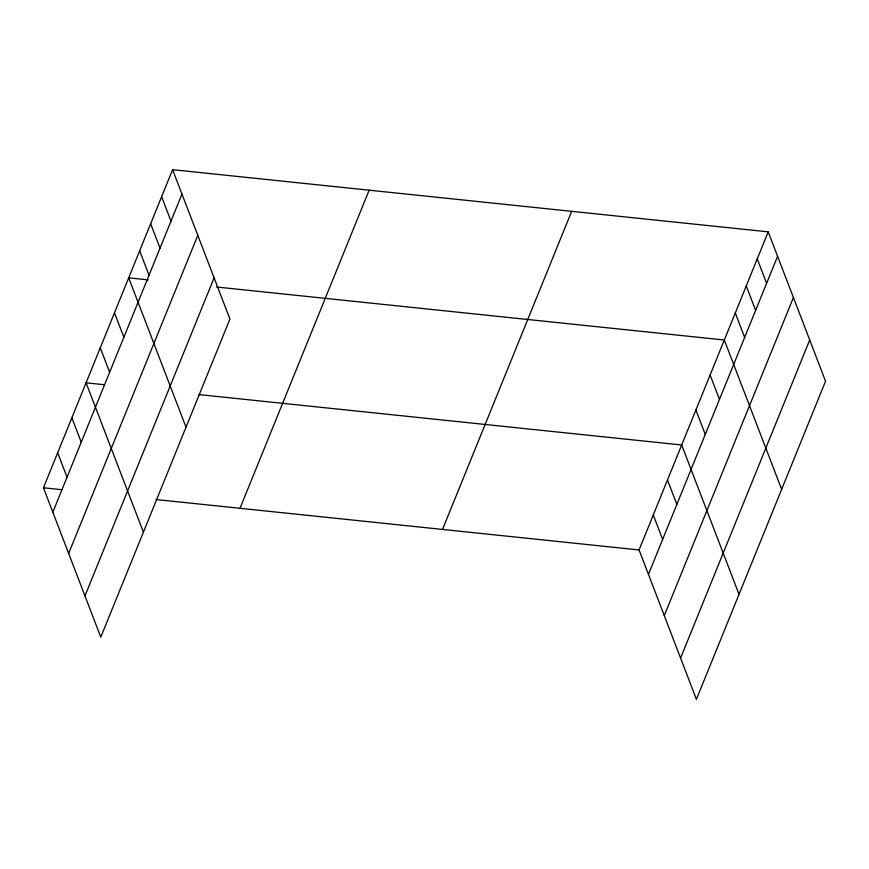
<?xml version="1.0" encoding="UTF-8"?>
<svg xmlns="http://www.w3.org/2000/svg" width="869" height="869" viewBox="0 0 869 869"><rect width="100%" height="100%" fill="white"/><g stroke="black" fill="none" stroke-linecap="round" stroke-linejoin="round"><path stroke-width="1.3" d="M172.594 169.683L229.927 319.053L100.782 637.151L43.45 487.781L172.594 169.683L768.218 231.849L825.55 381.219L696.406 699.317L639.073 549.947L768.218 231.849M52.824 512.21L181.969 194.102M68.651 553.434L197.795 235.336M84.956 595.917L214.1 277.819M240.007 508.3L369.151 190.202M442.517 529.438L571.661 211.341M648.448 574.376L777.592 256.268M664.274 615.6L793.419 297.502M680.579 658.083L809.723 339.985M148.338 279.894L128.688 277.841L186.02 427.2M216.479 286.998L724.301 340.007L781.644 489.366M104.41 384.728L86.064 382.816L143.407 532.176M198.762 394.569L681.687 444.982L739.019 594.342M43.45 487.781L61.797 489.703M156.138 499.545L639.073 549.947M757.236 258.886L766.61 283.316M746.265 285.934L755.639 310.352M735.283 312.97L744.657 337.389M710.103 374.995L719.478 399.414M695.895 409.983L705.27 434.413M667.479 479.97L676.853 504.389M653.271 514.959L662.645 539.377M161.623 196.72L170.997 221.15M150.641 223.767L160.015 248.186M139.659 250.804L149.033 275.223M114.48 312.829L123.854 337.248M100.272 347.817L109.646 372.247M71.866 417.804L81.241 442.223M57.658 452.792L67.032 477.211"/></g></svg>
